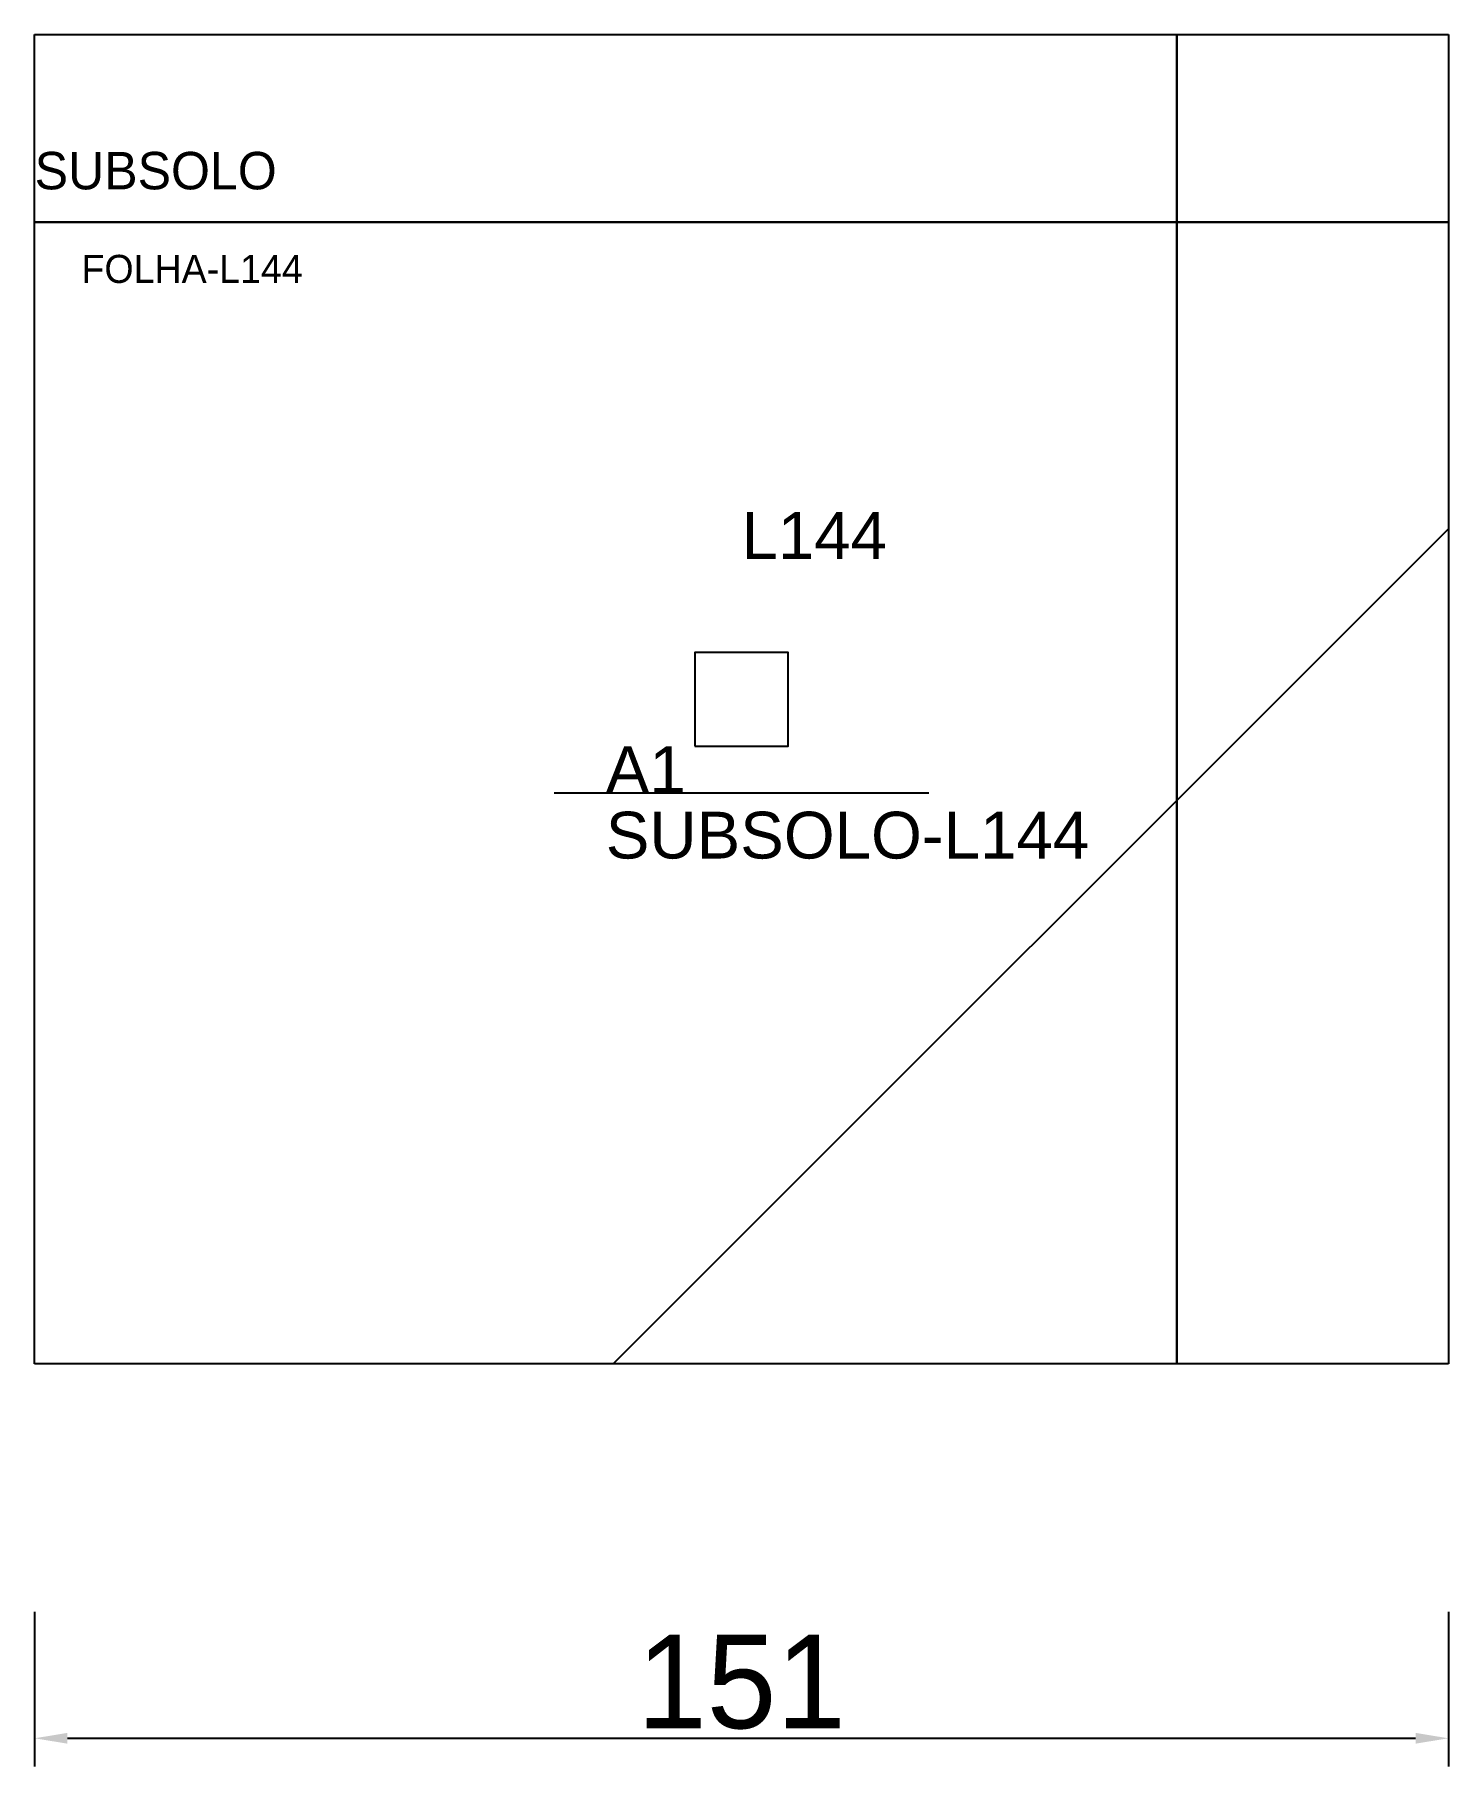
# Model space of a CAD drawing. Header units: metres. Extents: x 222 to 373, y 16 to 202.
import ezdxf

# ---------------------------------------------------------------- set-up
doc = ezdxf.new("R2010")
doc.units = ezdxf.units.M
for name, color, linetype in [('3', 3, 'CONTINUOUS'), ('AUX00', 7, 'CONTINUOUS'), ('COTA', 241, 'CONTINUOUS'), ('FOLHA', 255, 'CONTINUOUS'), ('Hachura', 251, 'CONTINUOUS'), ('NOMENCLATURA', 7, 'CONTINUOUS'), ('Nível', 160, 'CONTINUOUS'), ('Painéis', 200, 'CONTINUOUS'), ('Pilares', 5, 'CONTINUOUS'), ('SARR_2.2x7', 40, 'CONTINUOUS')]:
    doc.layers.add(name, color=color, linetype=linetype)
doc.styles.add('ARIAL', font='Arial.ttf')
doc.styles.add('STR_STANDARD', font='arial.ttf')
doc.dimstyles.new('EZ DXF', dxfattribs={"dimtxt": 10, "dimasz": 3.5, "dimexe": 3, "dimexo": 1.5, "dimgap": 1, "dimtad": 1, "dimdec": 1, "dimdsep": 46, "dimcen": 2.5, "dimazin": 3, "dimtfac": 1, "dimtmove": 0, "dimatfit": 3})

msp = doc.modelspace()

# ---------------------------------------------------------------- hatches: boundary and pattern name
at = {"layer": 'Hachura'}
h = msp.add_hatch(dxfattribs=at)
h.set_pattern_fill('ANSI31', scale=50)
h.paths.add_polyline_path([(222.2, 199.97), (222.2, 201.5), (373.2, 201.5), (373.2, 59.47), (222.2, 59.47)])
h = msp.add_hatch(dxfattribs=at)
h.set_pattern_fill('ANSI31', scale=50)
h.paths.add_polyline_path([(222.2, 199.97), (222.2, 201.5), (373.2, 201.5), (373.2, 59.47), (222.2, 59.47)])

# ---------------------------------------------------------------- linework, layer by layer
at = {"layer": '3'}
for points in [[(344.2, 59.47), (344.2, 201.5)], [(344.2, 59.47), (344.2, 201.5)], [(222.2, 181.47), (373.2, 181.47)], [(222.2, 181.47), (373.2, 181.47)]]:
    msp.add_lwpolyline(points, close=True, dxfattribs=at)
at = {"layer": 'Painéis', "color": 200}
for p, q in [((222.2, 199.97), (222.2, 201.5)), ((222.2, 201.5), (373.2, 201.5)), ((222.2, 199.97), (222.2, 201.5)), ((222.2, 201.5), (373.2, 201.5)), ((222.2, 59.47), (222.2, 199.97)), ((222.2, 59.47), (222.2, 199.97)), ((373.2, 201.5), (373.2, 59.47)), ((373.2, 201.5), (373.2, 59.47)), ((373.2, 59.47), (222.2, 59.47)), ((373.2, 59.47), (222.2, 59.47))]:
    msp.add_line(p, q, dxfattribs=at)
at = {"layer": 'Pilares'}
msp.add_lwpolyline([(292.7, 125.485), (302.7, 125.485), (302.7, 135.485), (292.7, 135.485)], close=True, dxfattribs=at)
msp.add_lwpolyline([(292.7, 125.485), (302.7, 125.485), (302.7, 135.485), (292.7, 135.485)], close=True, dxfattribs=at)
at = {"layer": 'SARR_2.2x7'}
msp.add_line((277.7, 120.485), (317.7, 120.485), dxfattribs=at)
msp.add_line((277.7, 120.485), (317.7, 120.485), dxfattribs=at)

# ---------------------------------------------------------------- texts
at = {"layer": '3', "style": 'STR_STANDARD'}
msp.add_text('A1', height=5, dxfattribs=at).set_placement((283.2, 120.47))
msp.add_text('A1', height=5, dxfattribs=at).set_placement((283.2, 120.47))
at = {"layer": 'AUX00', "style": 'STR_STANDARD'}
msp.add_text('SUBSOLO-L144', height=5, dxfattribs=at).set_placement((283.2, 113.47))
msp.add_text('SUBSOLO-L144', height=5, dxfattribs=at).set_placement((283.2, 113.47))
at = {"layer": 'FOLHA'}
msp.add_text('FOLHA-L144', height=3, dxfattribs=at).set_placement((227.2, 174.97))
msp.add_text('FOLHA-L144', height=3, dxfattribs=at).set_placement((227.2, 174.97))
at = {"layer": 'NOMENCLATURA', "insert": (297.7, 150.485), "char_height": 5, "attachment_point": 1, "style": 'ARIAL'}
msp.add_mtext('L144', dxfattribs=at)
msp.add_mtext('L144', dxfattribs=at)
at = {"layer": 'Nível'}
msp.add_text('SUBSOLO', height=4, dxfattribs=at).set_placement((222.2, 184.97))
msp.add_text('SUBSOLO', height=4, dxfattribs=at).set_placement((222.2, 184.97))

# ---------------------------------------------------------------- dimensions: what is measured, and where the dimension line sits
at = {"layer": 'COTA'}
msp.add_linear_dim(base=(222.2, 19.47), p1=(222.2, 34.47), p2=(373.2, 34.47), dimstyle='EZ DXF', dxfattribs=at).render()
msp.add_linear_dim(base=(222.2, 19.47), p1=(222.2, 34.47), p2=(373.2, 34.47), dimstyle='EZ DXF', dxfattribs=at).render()

doc.saveas('drawing.dxf')
